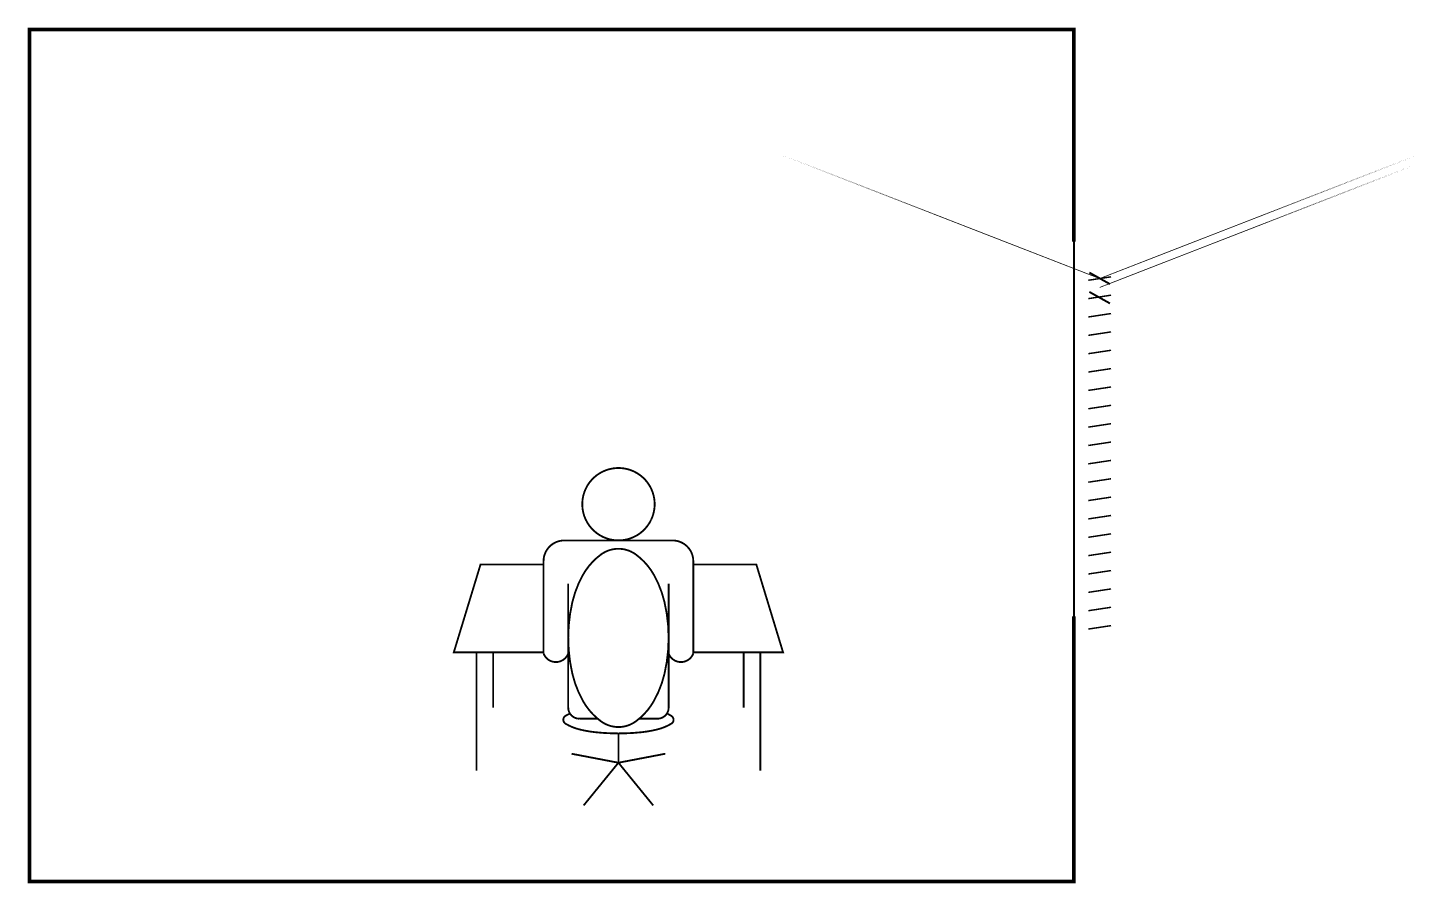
# Model space of a CAD drawing. Header units: millimetres. Extents: x -10086 to 31419, y -11195 to 34280.
# Drawn here: x 1790 to 5579, y 8065 to 10395 of the extents above; entities that cross this region are included whole.
import ezdxf

# ---------------------------------------------------------------- set-up
doc = ezdxf.new("R2010")
doc.units = ezdxf.units.MM
doc.linetypes.add('ACAD_ISO02W100', pattern=[15, 12, -3])
doc.layers.add('Fenster', color=7, linetype='Continuous', lineweight=40)

# ---------------------------------------------------------------- blocks, each defined once
blk = doc.blocks.new('*U11')
at = {"layer": 'Fenster', "const_width": 4}
blk.add_lwpolyline([(-31.1, -4.7), (31.1, 4.7)], dxfattribs=at)
blk = doc.blocks.new('*U12')
at = {"layer": 'Fenster', "color": 0, "linetype": 'ByBlock', "lineweight": -2, "transparency": 16777216}
for p in [(0, 0), (0, -50), (0, -100), (0, -150), (0, -200), (0, -250), (0, -300), (0, -350), (0, -400), (0, -450), (0, -500), (0, -550), (0, -600), (0, -650), (0, -700), (0, -750), (0, -800), (0, -850), (0, -900), (0, -950)]:
    blk.add_blockref('*U11', p, dxfattribs=at)

msp = doc.modelspace()

# ---------------------------------------------------------------- linework, layer by layer
at = {"layer": 'Fenster'}
for p, q in [((4736.593, 9696.478), (4681.949, 9727.599)), ((4736.593, 9643.683), (4681.949, 9674.804))]:
    msp.add_line(p, q, dxfattribs=at)
for points, const_width in [([(4638.817, 8791.718), (4638.817, 8070.288), (1795.254, 8070.288), (1795.254, 10389.907), (4638.817, 10389.907), (4638.817, 9812.039)], 10), ([(3251.133, 8998.7), (3398.66, 8998.7)], 5), ([(3546.188, 8998.7), (3398.66, 8998.7)], 5), ([(3194.757, 8942.324), (3194.757, 8691.041)], 5), ([(3602.564, 8942.324), (3602.564, 8691.041)], 5), ([(3194.757, 8694.098), (2950.339, 8694.098), (3023.069, 8933.106), (3194.757, 8933.106)], 5), ([(3602.564, 8694.098), (3846.982, 8694.098), (3774.252, 8933.106), (3602.564, 8933.106)], 5), ([(3261.992, 8691.041), (3261.992, 8881.187)], 5), ([(3535.329, 8691.041), (3535.329, 8881.187)], 5), ([(3012.205, 8694.098), (3012.205, 8371.511)], 5), ([(3057.419, 8694.098), (3057.419, 8542.873)], 5), ([(3261.992, 8605.292), (3261.992, 8691.041)], 5), ([(3535.329, 8605.292), (3535.329, 8691.041)], 5), ([(3739.902, 8694.098), (3739.902, 8542.873)], 5), ([(3785.116, 8694.098), (3785.116, 8371.511)], 5), ([(3261.992, 8605.292), (3261.992, 8543.33)], 5), ([(3535.329, 8605.292), (3535.329, 8543.33)], 5), ([(3291.757, 8513.331), (3340.827, 8513.331)], 5), ([(3456.493, 8513.331), (3505.564, 8513.331)], 5), ([(3398.66, 8473.135), (3398.66, 8393.351)], 5), ([(3398.66, 8393.351), (3270.978, 8417.789)], 5), ([(3398.66, 8393.351), (3526.343, 8417.789)], 5), ([(3398.66, 8393.351), (3303.928, 8277.051)], 5), ([(3398.66, 8393.351), (3493.393, 8277.051)], 5)]:
    msp.add_lwpolyline(points, dxfattribs=dict(at, const_width=const_width))
at = {"layer": 'Fenster', "color": 40, "linetype": 'ACAD_ISO02W100', "ltscale": 0.2, "const_width": 2}
for points in [[(3840.159, 10049.905), (4709.271, 9712.039)], [(5578.382, 10049.905), (4709.271, 9712.039)], [(5578.382, 10025.676), (4709.271, 9687.81)]]:
    msp.add_lwpolyline(points, close=True, dxfattribs=at)
at = {"layer": 'Fenster'}
msp.add_lwpolyline([(4638.817, 9812.039), (4638.817, 8791.718)], dxfattribs=at)
at = {"layer": 'Fenster', "const_width": 5}
for points in [[(3487.791, 9055.07, 768.01833434), (3487.569, 9054.607)], [(3251.133, 8998.7, 0.41421356), (3194.757, 8942.324)], [(3602.564, 8942.324, 0.41421356), (3546.188, 8998.7)], [(3194.757, 8691.041, 0.69942477), (3261.992, 8691.041)], [(3535.329, 8691.041, 0.69942477), (3602.564, 8691.041)], [(3266.58, 8527.386, 0.02440064), (3254.626, 8521.004, 0.26377603), (3248.575, 8510.332, 0.26377603), (3254.626, 8499.659, 0.0741979), (3292.534, 8484.03, 0.03517502), (3336.879, 8476.298, 0.02558022), (3398.66, 8473.135, 0.02558022)], [(3261.992, 8543.33, 0.41191904), (3291.757, 8513.331)], [(3398.66, 8473.135, 0.02558022), (3460.442, 8476.298, 0.03517502), (3504.787, 8484.03, 0.0741979), (3542.695, 8499.659, 0.26377603), (3548.746, 8510.332, 0.26377603), (3542.695, 8521.004, 0.02440064), (3530.741, 8527.386, 0.03517502)], [(3505.564, 8513.331, 0.41191904), (3535.329, 8543.33)]]:
    msp.add_lwpolyline(points, format="xyb", dxfattribs=at)
msp.add_lwpolyline([(3261.992, 8733.287, 0.05733662), (3273.223, 8635.675, 0.07103172), (3302.021, 8561.628, 0.10632842), (3351.165, 8506.114, 0.15992501), (3398.66, 8490.524, 0.15992501), (3446.156, 8506.114, 0.10632842), (3495.299, 8561.628, 0.07103172), (3524.098, 8635.675, 0.05733662), (3535.329, 8733.287, 0.05733662), (3524.098, 8830.899, 0.07103172), (3495.299, 8904.946, 0.10632842), (3446.156, 8960.46, 0.15992501), (3398.66, 8976.05, 0.15992501), (3351.165, 8960.46, 0.10632842), (3302.021, 8904.946, 0.07103172), (3273.223, 8830.899, 0.05733662)], format="xyb", close=True, dxfattribs=at)

# ---------------------------------------------------------------- block references
at = {"layer": 'Fenster'}
msp.add_blockref('*U12', (4709.271, 9712.039), dxfattribs=at)

doc.saveas('drawing.dxf')
